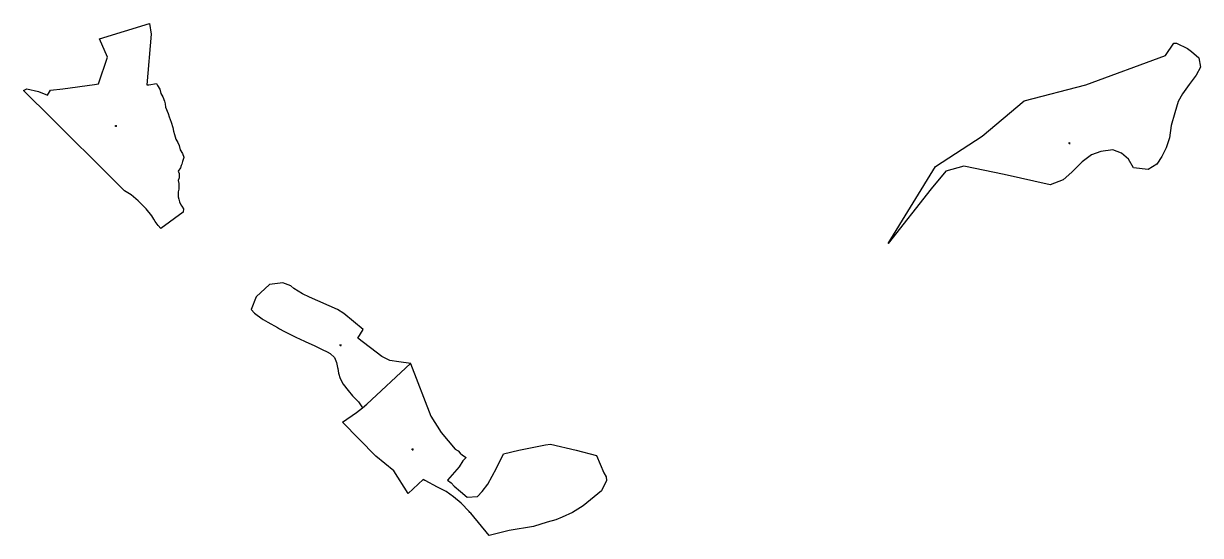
# Model space of a CAD drawing. Extents: x 551084 to 554510, y 1838080 to 1840221.
# Drawn here: x 552855 to 554510, y 1838652 to 1839372 of the extents above; entities that cross this region are included whole.
import ezdxf

# ---------------------------------------------------------------- set-up
doc = ezdxf.new("R2010")
doc.units = 0
doc.layers.add('Level 11', color=7, linetype='Continuous')
doc.layers.add('Level 19', color=7, linetype='Continuous')

msp = doc.modelspace()

# ---------------------------------------------------------------- linework, layer by layer
at = {"layer": 'Level 11'}
for p, q in [((552984.4, 1839228.97), (552984.4, 1839228.345)), ((552983.775, 1839227.72), (552983.15, 1839227.72)), ((552984.4, 1839228.345), (552983.775, 1839227.72)), ((552983.775, 1839227.72), (552984.4, 1839227.095)), ((552985.025, 1839227.72), (552984.4, 1839228.345)), ((552984.4, 1839227.095), (552985.025, 1839227.72)), ((552984.4, 1839227.095), (552984.4, 1839226.47)), ((552985.65, 1839227.72), (552985.025, 1839227.72)), ((554324.865, 1839203.46), (554324.24, 1839203.46)), ((554325.49, 1839204.085), (554324.865, 1839203.46)), ((554324.865, 1839203.46), (554325.49, 1839202.835)), ((554325.49, 1839204.71), (554325.49, 1839204.085)), ((554326.115, 1839203.46), (554325.49, 1839204.085)), ((554325.49, 1839202.835), (554326.115, 1839203.46)), ((554325.49, 1839202.835), (554325.49, 1839202.21)), ((554326.74, 1839203.46), (554326.115, 1839203.46)), ((553299.665, 1838919.5), (553299.04, 1838919.5)), ((553300.29, 1838920.125), (553299.665, 1838919.5)), ((553299.665, 1838919.5), (553300.29, 1838918.875)), ((553300.29, 1838920.75), (553300.29, 1838920.125)), ((553300.915, 1838919.5), (553300.29, 1838920.125)), ((553300.29, 1838918.875), (553300.915, 1838919.5)), ((553300.29, 1838918.875), (553300.29, 1838918.25)), ((553301.54, 1838919.5), (553300.915, 1838919.5)), ((553401.065, 1838772.95), (553400.44, 1838772.95)), ((553401.69, 1838773.575), (553401.065, 1838772.95)), ((553401.065, 1838772.95), (553401.69, 1838772.325)), ((553401.69, 1838774.2), (553401.69, 1838773.575)), ((553402.315, 1838772.95), (553401.69, 1838773.575)), ((553401.69, 1838772.325), (553402.315, 1838772.95)), ((553401.69, 1838772.325), (553401.69, 1838771.7)), ((553402.94, 1838772.95), (553402.315, 1838772.95))]:
    msp.add_line(p, q, dxfattribs=at)
for centre in [(552984.3997, 1839227.72), (554325.4898, 1839203.46), (553300.2897, 1838919.5), (553401.6897, 1838772.95)]:
    msp.add_circle(centre, 0.15, dxfattribs=at)
at = {"layer": 'Level 19'}
for points in [[(553080.0281, 1839183.5721), (553079.426, 1839182.052), (553078.3784, 1839178.0616), (553077.3639, 1839174.0712), (553076.3411, 1839172.081), (553075.3183, 1839169.0807), (553072.2912, 1839164.1102), (553073.281, 1839161.0999), (553073.248, 1839157.0995), (553073.248, 1839155.0893), (553072.2334, 1839151.099), (553073.1902, 1839147.1086), (553073.1572, 1839142.0981), (553073.1572, 1839139.0978), (553072.1097, 1839135.0874), (553072.1097, 1839132.0871), (553072.0767, 1839128.0967), (553073.0665, 1839125.0965), (553074.0316, 1839121.0761), (553076.0112, 1839117.0857), (553077.001, 1839115.0755), (553079.6899, 1839111.4351), (553078.9888, 1839106.5247), (553047.5462, 1839083.5824), (553043.7272, 1839088.0029), (553039.801, 1839093.5434), (553037.8462, 1839096.6737), (553034.852, 1839101.5042), (553027.0491, 1839111.4751), (553015.9222, 1839122.5462), (553005.8675, 1839130.887), (552996.7201, 1839136.6976), (552952.7978, 1839180.1818), (552921.6274, 1839211.0548), (552894.7214, 1839237.6873), (552854.585, 1839277.8612), (552859.0309, 1839280.2514), (552875.4285, 1839276.4911), (552888.0732, 1839271.3706), (552892.5191, 1839278.2012), (552909.9478, 1839280.2514), (552954.4474, 1839286.242), (552960.0315, 1839286.9921), (552972.437, 1839324.4057), (552961.244, 1839350.5282), (553031.6187, 1839371.8503), (553033.986, 1839357.1389), (553027.8575, 1839285.4619), (553030.9836, 1839285.852), (553041.5414, 1839287.6721), (553043.1581, 1839284.7719), (553046.0698, 1839279.8114), (553047.571, 1839273.7308), (553050.3589, 1839268.7503), (553053.0561, 1839262.5797), (553053.8067, 1839258.9194), (553054.2273, 1839254.1589), (553057.7659, 1839245.5381), (553059.5063, 1839240.5576), (553062.1787, 1839233.0369), (553064.7605, 1839225.5061), (553065.2966, 1839220.6457), (553067.037, 1839215.6652), (553068.6619, 1839209.4946), (553071.656, 1839204.4041), (553073.4624, 1839200.5337), (553075.0791, 1839194.3431), (553078.0815, 1839189.1526), (553079.9126, 1839183.9421), (553080.0281, 1839183.5721)], [(554509.833, 1839310.3543), (554503.8034, 1839299.4933), (554494.1364, 1839286.212), (554484.4776, 1839272.9507), (554478.4481, 1839262.0997), (554473.6476, 1839246.4082), (554468.8223, 1839228.2964), (554466.3891, 1839211.3948), (554461.5638, 1839196.9234), (554455.526, 1839184.8622), (554448.3005, 1839174.0012), (554436.2415, 1839166.7505), (554415.7196, 1839169.1707), (554408.4941, 1839181.2419), (554398.8271, 1839189.6727), (554386.7433, 1839194.5032), (554369.8507, 1839192.1029), (554356.5874, 1839187.2725), (554343.3324, 1839177.6115), (554328.8401, 1839163.1401), (554316.7481, 1839152.2791), (554298.6595, 1839145.0384), (554233.7287, 1839159.6298), (554177.005, 1839171.2509), (554151.7239, 1839164.4102), (554131.2434, 1839139.5078), (554070.3955, 1839062.5804), (554137.3801, 1839171.0409), (554203.0202, 1839213.715), (554262.0617, 1839263.0098), (554348.6361, 1839285.762), (554460.5987, 1839327.056), (554472.3608, 1839344.3376), (554476.0478, 1839344.1476), (554491.7361, 1839336.8969), (554497.114, 1839332.3365), (554507.4327, 1839323.6356), (554509.833, 1839310.3543)], [(553398.8253, 1838893.7127), (553399.271, 1838894.1242), (553382.1888, 1838896.1744), (553369.8905, 1838898.2246), (553358.2686, 1838903.6851), (553324.7805, 1838929.6576), (553332.3029, 1838941.9588), (553305.1495, 1838964.1109), (553296.1505, 1838969.8915), (553256.9545, 1838987.2431), (553246.9906, 1838991.7436), (553234.7831, 1838999.4543), (553230.2795, 1839003.3047), (553219.3587, 1839007.4851), (553200.7257, 1839004.9149), (553181.7629, 1838987.5632), (553174.7683, 1838969.9815), (553179.2141, 1838964.861), (553190.0194, 1838956.6002), (553191.7763, 1838955.6601), (553198.2925, 1838952.2298), (553211.6383, 1838944.429), (553214.4922, 1838942.8389), (553220.464, 1838939.5385), (553224.2417, 1838937.4183), (553237.4967, 1838930.7577), (553249.6465, 1838925.1171), (553250.4631, 1838924.7571), (553264.5017, 1838918.7265), (553276.3216, 1838912.876), (553279.5879, 1838911.1958), (553281.5428, 1838910.2057), (553285.8319, 1838908.0155), (553292.0676, 1838902.485), (553294.9215, 1838895.5543), (553296.1835, 1838888.5336), (553296.4805, 1838886.8735), (553297.6187, 1838880.4928), (553300.019, 1838872.7221), (553304.3081, 1838864.9813), (553310.9398, 1838855.8905), (553317.2662, 1838848.5798), (553318.652, 1838847.1396), (553325.4898, 1838839.9389), (553331.4464, 1838831.5396)], [(553398.8253, 1838893.7127), (553427.2906, 1838819.967), (553442.1788, 1838796.8648), (553461.6283, 1838773.5725), (553465.802, 1838771.0023), (553468.6971, 1838768.102), (553471.9057, 1838765.2117), (553477.0444, 1838762.0014), (553472.5491, 1838757.1809), (553467.0887, 1838748.5101), (553450.6993, 1838729.8683), (553456.1597, 1838726.338), (553460.3581, 1838721.3575), (553469.2498, 1838713.7867), (553478.3312, 1838706.216), (553493.1122, 1838706.7361), (553499.5376, 1838714.1268), (553507.5715, 1838724.4078), (553519.779, 1838746.8999), (553529.4213, 1838767.1419), (553551.2628, 1838772.2824), (553588.8586, 1838779.6731), (553595.6058, 1838780.3132), (553631.6014, 1838772.2824), (553660.52, 1838764.5716), (553670.7974, 1838740.1493), (553674.0143, 1838734.3687), (553674.6577, 1838729.2282), (553667.5888, 1838715.0969), (553662.4419, 1838710.5964), (553641.8788, 1838693.8848), (553626.4545, 1838684.2439), (553612.3169, 1838677.8233), (553603.3262, 1838673.9629), (553591.1104, 1838670.7526), (553571.8341, 1838664.972), (553537.7768, 1838659.1815), (553509.3036, 1838652.1908), (553483.7998, 1838683.6038), (553482.1996, 1838684.6539), (553481.2511, 1838685.814), (553470.2066, 1838697.7752), (553459.3188, 1838706.506), (553449.0579, 1838713.8568), (553447.1113, 1838714.8768), (553436.9988, 1838720.1874), (553419.6609, 1838729.2782), (553419.001, 1838729.6283), (553416.84, 1838730.7684), (553395.4108, 1838711.0865), (553375.5406, 1838743.0596), (553349.8554, 1838763.5415), (553303.3101, 1838811.6062), (553322.9411, 1838825.1775), (553331.4121, 1838831.5081), (553331.4464, 1838831.5396)], [(553331.4464, 1838831.5396), (553331.4616, 1838831.5181), (553337.2398, 1838836.8529), (553398.8253, 1838893.7127)]]:
    msp.add_lwpolyline(points, dxfattribs=at)

doc.saveas('drawing.dxf')
